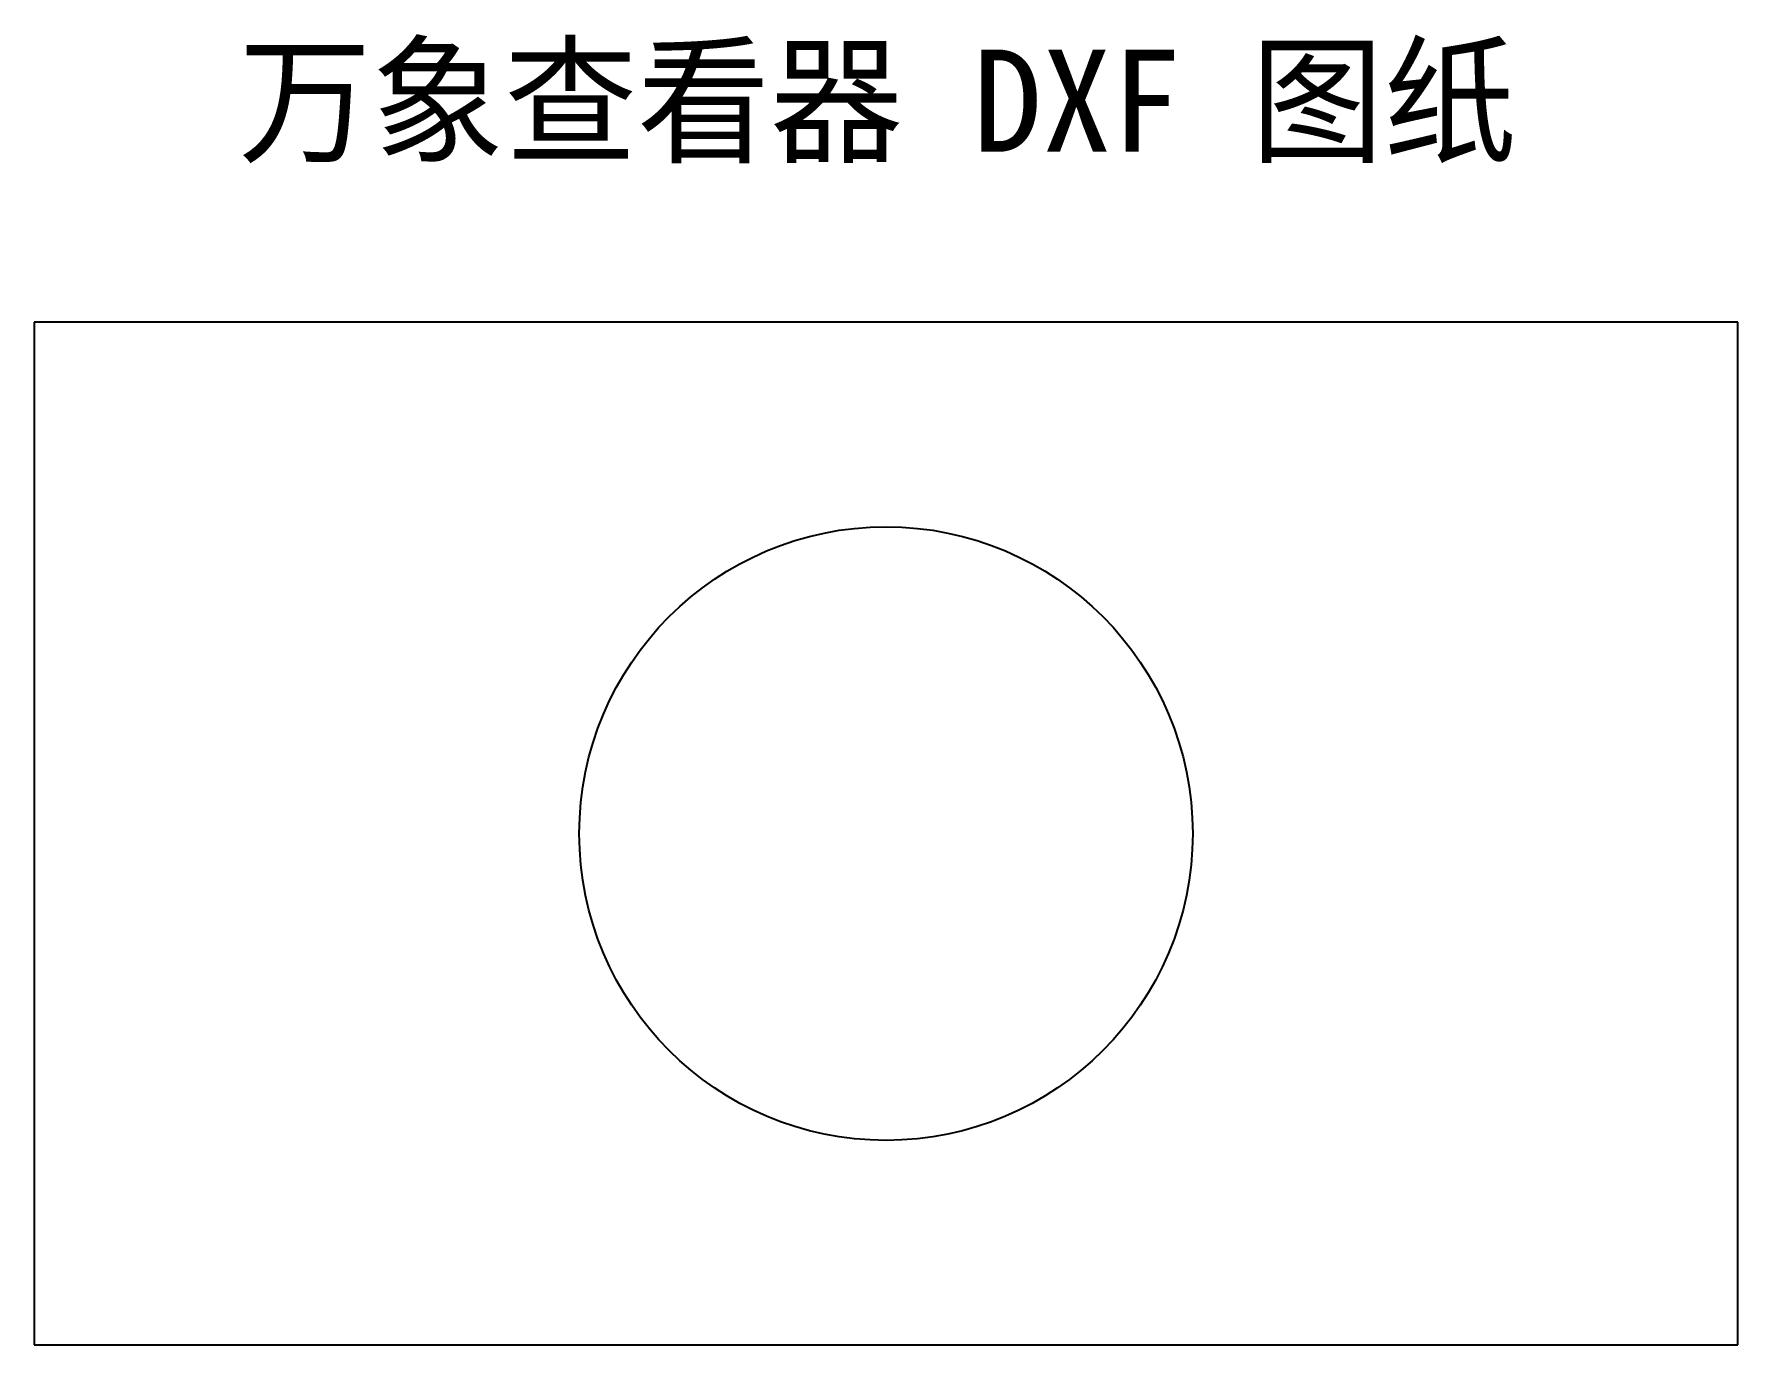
# Model space of a CAD drawing. Header units: metres. Extents: x 0 to 100, y 0 to 77.
import ezdxf

# ---------------------------------------------------------------- set-up
doc = ezdxf.new("R2010")
doc.units = ezdxf.units.M
doc.layers.add('圆', color=3, linetype='Continuous')
doc.layers.add('文字', color=5, linetype='Continuous')

msp = doc.modelspace()

# ---------------------------------------------------------------- linework, layer by layer
at = {"layer": '圆'}
msp.add_circle((50, 30), 18, dxfattribs=at)
at = {"layer": '轮廓'}
for p, q in [((100, 60), (0, 60)), ((0, 60), (0, 0)), ((100, 0), (100, 60)), ((0, 0), (100, 0))]:
    msp.add_line(p, q, dxfattribs=at)

# ---------------------------------------------------------------- texts
at = {"layer": '文字'}
msp.add_text('万象查看器 DXF 图纸', height=6, dxfattribs=at).set_placement((12, 70))

doc.saveas('drawing.dxf')
